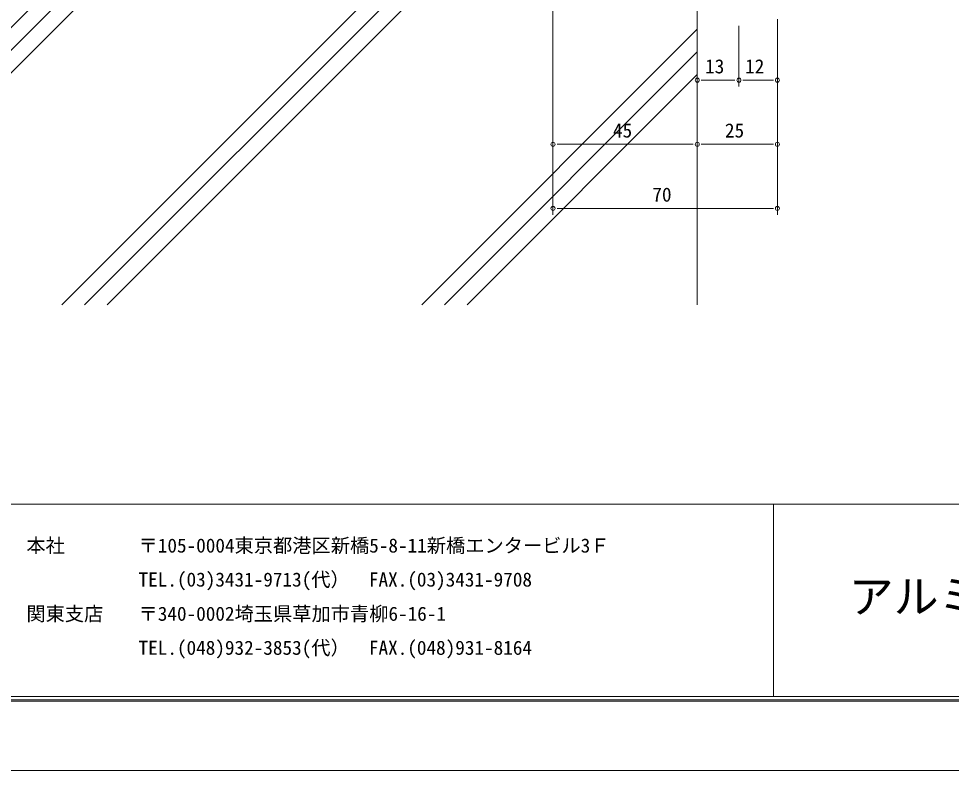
# Model space of a CAD drawing. Units: millimetres on the paper. Extents: x -420 to 420, y -297 to 297.
# Drawn here: x -156.4 to 134.5, y -297 to -62.6 of the extents above; entities that cross this region are included whole.
import ezdxf
from ezdxf.enums import TextEntityAlignment as Align

# ---------------------------------------------------------------- set-up
doc = ezdxf.new("R2010")
doc.units = ezdxf.units.MM
doc.linetypes.add('USER1', pattern=[28.575, 19.05, -3.175, 3.175, -3.175])
for name, color, linetype, lineweight in [('0-0_0', 7, 'Continuous', 9), ('0-1_1-1図枠', 3, 'Continuous', 18), ('0-3_2-1寸法', 7, 'Continuous', 9), ('0-4_Defpoints', 7, 'Continuous', 9), ('0-8_5-5中心線', 6, 'USER1', 18), ('0-C_5-3図補助', 7, 'Continuous', 9), ('0-E_5-1躯体', 9, 'Continuous', 18)]:
    doc.layers.add(name, color=color, linetype=linetype, lineweight=lineweight)
doc.layers.add('0-2_1-2図名', color=7, linetype='Continuous')
doc.styles.add('ＭＳ ゴシック', font='')
doc.styles.get('ＭＳ ゴシック').set_extended_font_data('MS Gothic')

msp = doc.modelspace()

# ---------------------------------------------------------------- linework, layer by layer
at = {"layer": '0-0_0'}
for p, q in [((56.516, -81.742), (57.766, -81.742)), ((67.016, -81.742), (65.766, -81.742)), ((69.516, -81.742), (70.766, -81.742)), ((78.995, -81.742), (77.745, -81.742)), ((11.516, -101.742), (12.766, -101.742)), ((54.016, -101.742), (52.766, -101.742)), ((56.516, -101.742), (57.766, -101.742)), ((78.995, -101.742), (77.745, -101.742)), ((11.516, -121.742), (12.766, -121.742)), ((78.995, -121.742), (77.745, -121.742))]:
    msp.add_line(p, q, dxfattribs=at)
for centre, start, end in [((55.266, -81.742), 0, 180), ((68.266, -81.742), 0, 180), ((68.266, -81.742), 0, 180), ((80.245, -81.742), 0, 180), ((55.266, -81.742), 180, 0), ((68.266, -81.742), 180, 0), ((68.266, -81.742), 180, 0), ((80.245, -81.742), 180, 0), ((10.266, -101.742), 0, 180), ((10.266, -101.742), 180, 0), ((55.266, -101.742), 0, 180), ((55.266, -101.742), 0, 180), ((55.266, -101.742), 180, 0), ((55.266, -101.742), 180, 0), ((80.245, -101.742), 0, 180), ((80.245, -101.742), 180, 0), ((10.266, -121.742), 0, 180), ((10.266, -121.742), 180, 0), ((80.245, -121.742), 0, 180), ((80.245, -121.742), 180, 0)]:
    msp.add_arc(centre, 0.625, start, end, dxfattribs=at)
at = {"layer": '0-1_1-1図枠'}
for p, q in [((-399.005, -213.992), (398.995, -213.992)), ((78.995, -213.992), (78.995, -273.992)), ((-400.005, -274.992), (399.995, -274.992)), ((-399.005, -273.992), (398.995, -273.992))]:
    msp.add_line(p, q, dxfattribs=at)
at = {"layer": '0-3_2-1寸法'}
for p, q in [((80.245, -62.742), (80.245, -123.742)), ((80.245, -62.742), (80.245, -83.742)), ((80.245, -62.742), (80.245, -103.742)), ((10.266, -64.498), (10.266, -123.742)), ((10.266, -64.498), (10.266, -103.742)), ((55.266, -64.873), (55.266, -83.742)), ((55.266, -64.873), (55.266, -103.742)), ((68.266, -64.742), (68.266, -83.742)), ((68.266, -64.742), (68.266, -83.742)), ((55.266, -84.117), (55.266, -103.742)), ((57.766, -81.742), (65.766, -81.742)), ((70.766, -81.742), (77.745, -81.742)), ((52.766, -101.742), (12.766, -101.742)), ((57.766, -101.742), (77.745, -101.742)), ((77.745, -121.742), (12.766, -121.742))]:
    msp.add_line(p, q, dxfattribs=at)
at = {"layer": '0-4_Defpoints'}
msp.add_line((-400.405, -275.392), (400.395, -275.392), dxfattribs=at)
msp.add_line((-400.405, -275.392), (400.395, -275.392), dxfattribs=at)
msp.add_lwpolyline([(-420.005, -296.992), (-420.005, 297.008), (419.995, 297.008), (419.995, -296.992)], close=True, dxfattribs=at)
at = {"layer": '0-8_5-5中心線'}
msp.add_line((10.266, 61.583), (10.266, -64.498), dxfattribs=at)
at = {"layer": '0-C_5-3図補助'}
for p, q in [((-244.755, -151.285), (-45.258, 48.213)), ((-238.186, -151.787), (-38.186, 48.213)), ((-231.115, -151.787), (-31.115, 48.213)), ((-142.978, -151.787), (48.644, 39.835)), ((-135.907, -151.787), (52.179, 36.299)), ((-128.836, -151.787), (55.266, 32.315)), ((-30.678, -151.787), (55.266, -65.843)), ((-23.607, -151.787), (55.266, -72.914)), ((-16.536, -151.787), (55.266, -79.985))]:
    msp.add_line(p, q, dxfattribs=at)
at = {"layer": '0-E_5-1躯体'}
msp.add_line((55.266, 33.213), (55.266, -151.787), dxfattribs=at)

# ---------------------------------------------------------------- texts
at = {"layer": '0-2_1-2図名', "style": 'ＭＳ ゴシック'}
for s, height, p in [('本社', 4.399, (-154.005, -230.399)), ('〒105-0004東京都港区新橋5-8-11新橋エンタービル3Ｆ', 4.399, (-119.005, -230.399)), ('TEL.(03)3431-9713(代）  FAX.(03)3431-9708', 4.399, (-119.005, -241.006)), ('アルミ大型笠木\u3000AUEM-Fシリーズ', 10.26, (102.548, -250.992)), ('関東支店', 4.399, (-154.005, -251.67)), ('〒340-0002埼玉県草加市青柳6-16-1', 4.399, (-119.005, -251.67)), ('TEL.(048)932-3853(代）  FAX.(048)931-8164', 4.399, (-119.005, -262.278))]:
    msp.add_text(s, height=height, dxfattribs=at).set_placement(p, align=Align.BOTTOM_LEFT)
at = {"layer": '0-3_2-1寸法', "style": 'ＭＳ ゴシック'}
for s, p in [('13', (57.715, -80.942)), ('12', (70.19, -80.942)), ('45', (28.974, -100.942)), ('25', (63.903, -100.942)), ('70', (41.266, -120.942))]:
    msp.add_text(s, height=4.399, dxfattribs=at).set_placement(p, align=Align.BOTTOM_LEFT)

doc.saveas('drawing.dxf')
